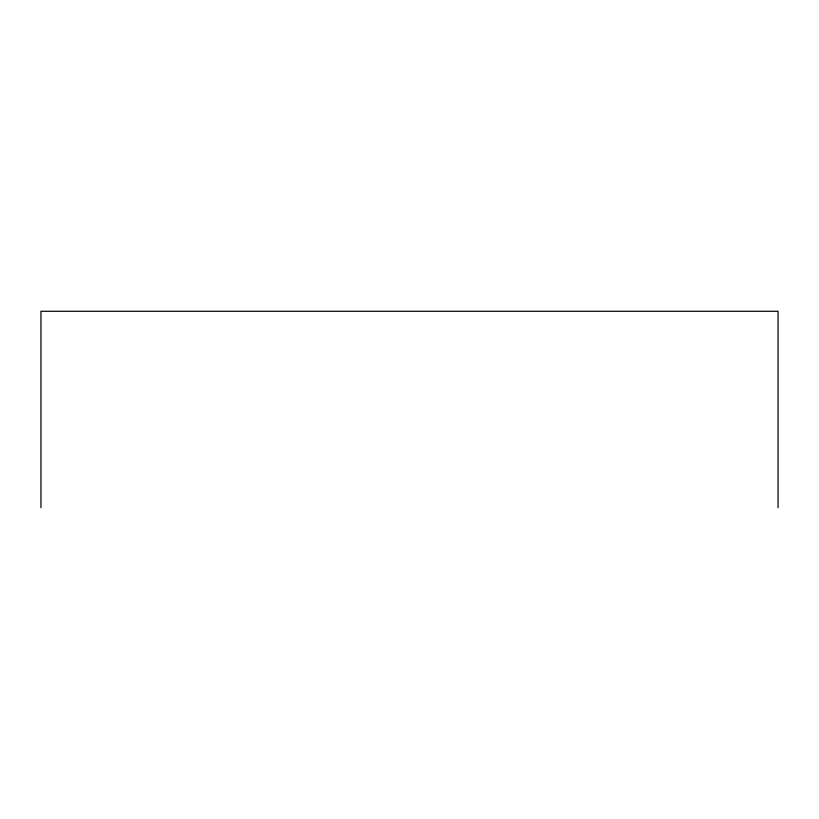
<?xml version="1.0" encoding="UTF-8"?>
<svg xmlns="http://www.w3.org/2000/svg" width="819" height="819" viewBox="0 0 819 819"><rect width="100%" height="100%" fill="white"/><g stroke="black" fill="none" stroke-linecap="round" stroke-linejoin="round"><path stroke-width="1.23" d="M778.05 507.719L778.05 311.281L40.95 311.281L40.95 507.719"/></g></svg>
